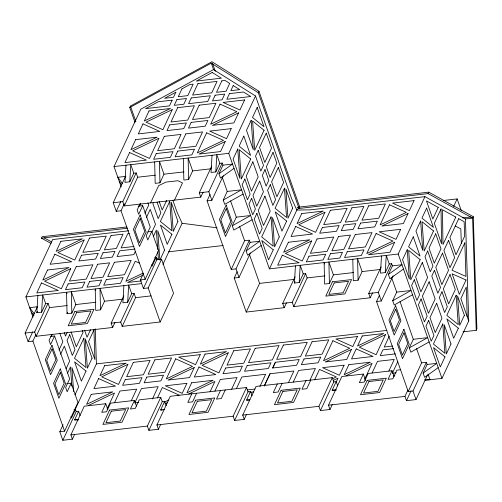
<?xml version="1.0" encoding="UTF-8"?>
<svg xmlns="http://www.w3.org/2000/svg" width="502" height="502" viewBox="0 0 502 502"><rect width="100%" height="100%" fill="white"/><g stroke="black" fill="none" stroke-linecap="round" stroke-linejoin="round"><path stroke-width="0.75" d="M41.635 312.181L42.632 295L45.651 303.578L41.635 312.181L36.853 312.733L37.851 295.552M125.977 165.189L124.985 182.37L129.761 181.818L133.777 173.215L130.758 164.637L129.761 181.818M123.887 285.638L122.896 302.819L127.677 302.267L131.687 293.664L128.669 285.086L127.677 302.267M212.02 155.275L211.022 172.456L215.804 171.904L219.82 163.301L216.801 154.723L215.804 171.904M299.223 282.5L300.215 265.32L303.233 273.897L299.223 282.5L294.442 283.053L295.44 265.872M381.476 255.957L380.485 273.138L385.26 272.586L389.276 263.983L386.258 255.405L385.26 272.586M51.041 243.439L41.453 238.155L42.124 236.724L126.868 226.954M33 317.113L25.897 296.933L52.654 239.554L128.619 230.801M134.956 122.268L129.767 107.522L130.432 106.091L211.932 61.721L258.963 91.276L299.713 207.037L299.041 208.474L297.215 207.326L299.085 207.113M35.837 334.821L32.9 341.115L28.118 341.667L25.1 333.09L37.499 306.502M36.853 312.733L37.474 311.409M28.118 341.667L32.686 331.872M114.933 322.566L112.649 327.467L36.169 336.277L34.663 331.991L48.035 303.302L45.651 303.578M121.133 186.75L114.029 166.57L140.786 109.191L213.526 69.583L255.505 95.97L291.725 198.867L296.839 210.056L269.417 268.871L398.205 254.031L424.962 196.652L465.436 218.954L472.608 218.125L473.279 216.688L428.771 192.166L299.713 207.037M36.169 336.277L49.547 307.588L48.035 303.302M51.831 334.37L49.058 340.331L50.564 344.617L54.58 336.007L50.802 336.44M124.289 203.756L121.026 210.752L116.244 211.304L113.226 202.733L125.625 176.139M51.392 336.315L52.346 334.269M71.824 313.166L71.309 291.7L75.84 304.557L71.824 313.166L67.042 313.719L67.663 312.395M116.244 211.304L120.813 201.509M203.059 192.203L200.781 197.104L124.295 205.914L122.789 201.628L136.167 172.939L133.777 173.215M124.295 205.914L137.673 177.225L136.167 172.939M59.023 350.051L62.844 341.856L59.826 333.278M67.299 332.293L65.517 336.114L64.262 332.544M60.529 354.337L64.35 346.142L69.634 361.145L66.132 368.663M139.964 204.007L137.184 209.968L138.69 214.254L142.706 205.644L138.175 206.165M139.518 205.952L140.792 203.222M67.569 373.099L70.475 366.868L71.861 386.17M90.548 329.745L87.047 337.25L84.725 330.655M144.883 213.256L148.705 205.061L147.952 202.915M100.507 309.859L104.516 301.256L99.992 288.393L100.507 309.859L95.725 310.412L95.211 288.945L95.713 290.369M150.587 202.883L158.613 185.671L165.93 182.113L177.877 180.739L182.515 182.916L174.489 200.135M159.95 182.803L163.966 174.194L159.435 161.337L159.95 182.803L155.174 183.355L154.66 161.882M146.396 217.542L150.217 209.347L155.501 224.35L151.993 231.868M153.486 202.331L152.89 203.611L158.174 218.615L160.847 212.879L157.076 202.155M66.653 383.691L71.177 383.17L67.168 391.78L65.655 387.488L69.671 378.884L54.58 336.007M135.314 251.446L133.827 254.633L117.098 256.56L119.771 250.818L134.982 249.067M74.942 394.905L78.688 386.873L71.899 367.577L73.618 391.51M147.99 231.805L151.761 231.372L147.745 239.975L146.239 235.689L150.255 227.086L142.706 205.644M166.645 200.442L162.19 210.005L159.172 201.434M74.679 434.28L72.395 439.175L62.832 440.279L59.813 431.707L63.076 424.705M112.649 327.467L111.143 323.175L123.868 295.885M153.43 236.304L156.342 230.073L157.728 249.375M59.813 431.707L64.595 431.155L77.973 402.466L71.177 383.17M74.955 409.933L96.422 363.887L95.292 328.841M73.982 409.613L75.457 409.444L71.441 418.053L70.939 416.622M62.832 440.279L76.21 411.59L75.457 409.444M78.494 419.904L74.585 419.923L78.601 411.314L76.21 411.59M161.569 259.239L148.19 287.928L143.415 288.481L156.793 259.791L161.569 259.239L173.56 293.3L160.182 321.989L122.212 326.363L120.7 322.077L134.078 293.388L131.687 293.664M143.415 288.481L140.397 279.903L143.334 273.609M188.633 179.496L192.649 170.893L188.118 158.03L188.633 179.496L183.851 180.049L183.337 158.582M72.395 439.175L70.882 434.889L84.261 406.2L105.771 403.721L107.786 409.437M122.212 326.363L135.59 297.673L134.078 293.388M140.397 279.903L145.172 279.35L158.55 250.661L151.761 231.372M154.566 257.815L156.034 257.645L152.024 266.255L151.522 264.824M162.955 264.372L182.119 223.277L177.005 212.089L172.864 200.329M200.781 197.104L199.269 192.812L211.668 166.225M105.771 403.721L101.755 412.33L106.537 411.778L110.553 403.169L134.448 400.42L136.462 406.137M107.07 408.954L114.5 393.022L88.308 405.547M231.215 269.436L244.593 240.747L249.375 240.201L235.996 268.89L231.215 269.436L207.069 200.838L211.85 200.285L208.832 191.714L222.204 163.024L219.82 163.301M234.032 168.352L220.46 178.059L218.947 173.774L222.963 165.171L222.204 163.024M269.417 268.871L228.749 153.348L255.505 95.97M207.069 200.838L210.005 194.544M463.007 331.847L476.229 330.322L472.608 218.125L428.106 193.603L299.041 208.474L258.292 92.713L258.963 91.276M114.531 402.654L119.947 391.039L136.682 389.113L131.267 400.721M211.85 200.285L223.271 175.8M243.087 194.079L224.733 204.339L223.227 200.053L227.237 191.444L222.204 177.15M134.448 400.42L130.438 409.023L135.22 408.471L139.23 399.868L160.74 397.389L162.253 401.675L148.874 430.365L158.431 429.26L160.715 424.366M134.768 402.905L141.457 388.561L158.186 386.634L152.457 398.927M252.142 219.801L233.788 230.06L232.282 225.774L236.291 217.171L230.569 200.907M157.459 397.904L162.303 387.519L179.126 395.08L177.752 395.739M148.874 430.365L147.362 426.079L160.74 397.389M162.19 410.002L160.627 410.008L164.643 401.399L162.253 401.675M158.431 429.26L156.925 424.974L170.303 396.285L246.513 387.506L248.026 391.792L234.647 420.481L244.204 419.377L246.488 414.483M261.197 245.528L247.624 255.236L246.118 250.95L250.128 242.34L249.375 240.201M286.479 302.8L284.195 307.695L246.225 312.075L234.233 278.014L237.17 271.714M234.233 278.014L239.015 277.462L250.435 252.97M191.814 393.806L187.798 402.416L192.58 401.864L196.589 393.254M246.225 312.075L259.603 283.385L249.4 254.395M210.037 391.842L214.881 381.457L188.689 393.976M214.912 391.083L220.328 379.474L237.063 377.548L231.648 389.157M220.491 390.506L216.481 399.109L221.256 398.557L225.272 389.954M236.423 388.604L241.838 376.996L265.633 374.254L259.898 386.546M284.195 307.695L282.689 303.409L295.088 276.822M294.442 283.053L295.057 281.729M234.647 420.481L233.135 416.196L246.513 387.506M248.904 400.094L246.564 400.107L250.573 391.497L248.026 391.792M372.522 292.886L370.238 297.78L293.758 306.596L292.246 302.311L305.624 273.621L303.233 273.897M244.204 419.377L242.698 415.091L256.076 386.402L332.286 377.623L333.799 381.909L320.42 410.598L329.977 409.494L332.261 404.599M293.758 306.596L307.136 277.907L305.624 273.621M277.317 383.955L273.301 392.564L278.083 392.012L282.099 383.402M329.412 283.486L333.422 274.876L328.898 262.013L329.412 283.486L324.631 284.038L324.116 262.565L324.618 263.996M288.468 382.612L293.883 370.997L269.988 373.752L264.253 386.044L270.032 373.745M293.25 382.06L298.665 370.445L315.394 368.518L309.979 380.133M306 380.648L301.984 389.257L306.766 388.705L310.776 380.102M358.089 280.179L362.105 271.569L357.575 258.712L358.089 280.179L353.314 280.731L352.799 259.258M314.66 379.788L319.504 369.403L336.334 376.964L332.889 378.615M370.238 297.78L368.725 293.494L381.125 266.907M320.42 410.598L318.908 406.313L332.286 377.623M336.083 390.223L332.173 390.236L336.189 381.633L333.799 381.909M336.183 382.141L338.053 378.125L333.234 380.428M408.22 391.554L421.598 362.864L426.38 362.318L413.002 391.008L408.22 391.554L376.525 301.52L381.307 300.968L378.288 292.396L391.667 263.707L389.276 263.983M403.489 269.034L389.916 278.742L388.41 274.456L392.42 265.847L391.667 263.707M376.525 301.52L379.462 295.22M329.977 409.494L328.471 405.208L341.849 376.519L363.36 374.04L365.619 380.472M428.106 193.603L428.771 192.166M381.307 300.968L393.053 275.78M412.544 294.762L394.195 305.015L392.683 300.729L396.699 292.126L391.918 278.547M363.36 374.04L359.344 382.649L364.126 382.097L368.135 373.488L392.037 370.733L394.051 376.45M364.659 379.267L372.089 363.341L345.897 375.86M372.12 372.967L377.535 361.358L394.265 359.432L388.849 371.041M389.32 336.083L384.225 347.014L392.589 346.047M453.613 206.479L457.146 198.905L443.266 200.505M392.037 370.733L388.027 379.343L392.802 378.79L396.818 370.181L400.659 369.742M397.772 361.609L392.357 373.224L396.16 372.785M429.147 341.918L410.793 352.178L409.287 347.892L413.297 339.289L400.025 301.589M427.44 375.088L416.02 399.579L406.463 400.684L404.951 396.392L407.888 390.098M406.463 400.684L411.031 390.889M438.202 367.646L424.629 377.353L423.123 373.068L427.133 364.458L426.38 362.318M425.244 380.29L441.98 378.364L468.73 320.985L465.436 218.954M476.229 330.322L476.9 328.885L473.279 216.688M272.718 368.004L275.403 362.268M298.753 208.048L296.839 210.056L310.242 209.867L424.962 196.652M218.947 173.774L232.52 164.066L222.963 165.171M246.118 250.95L259.691 241.242L250.128 242.34M388.41 274.456L401.983 264.749L392.42 265.847M423.123 373.068L436.696 363.36L427.133 364.458M223.227 200.053L241.575 189.794L227.237 191.444M232.282 225.774L250.636 215.515L236.291 217.171M392.683 300.729L411.038 290.47L396.699 292.126M409.287 347.892L427.641 337.633L413.297 339.289M129.767 107.522L211.267 63.158L258.292 92.713M143.126 273.101L125.895 281.333L135.264 261.253L139.468 263.142M142.781 275.247L127.621 282.494L141.445 280.9M164.656 401.995L168.791 400.019M164.995 403.815L167.756 402.497M114.029 166.57L228.749 153.348M125.889 176.353L117.801 177.288L122.425 183.537M137.673 177.225L155.344 175.192M163.966 174.194L184.008 171.885M192.649 170.893L211.085 168.766M113.226 202.733L122.789 201.628M199.269 192.812L208.832 191.714M41.453 238.155L127.753 228.209M129.321 233.43L127.797 233.606L121.107 247.95L134.04 246.463M168.59 251.803L223.101 245.522M462.568 217.924L470.983 216.958M25.897 296.933L141.683 283.586M37.763 306.716L29.674 307.651L34.293 313.901M49.547 307.588L67.218 305.555M75.84 304.557L95.882 302.248M104.516 301.256L122.952 299.129M135.59 297.673L151.089 295.891M259.603 283.385L293.701 279.457M307.136 277.907L324.807 275.868M333.422 274.876L353.471 272.567M362.105 271.569L380.541 269.448M25.1 333.09L34.663 331.991M111.143 323.175L120.7 322.077M282.689 303.409L292.246 302.311M368.725 293.494L378.288 292.396M96.422 363.887L386.948 330.41M393.537 348.658L382.888 349.881L380.215 355.617L395.419 353.866M135.534 402.817L138.571 402.466M247.43 389.922L255.11 389.037M249.933 392.351L253.767 391.905M393.298 375.829L394.823 375.653M74.585 419.923L78.682 419.452M160.627 410.008L164.725 409.532M246.564 400.107L249.977 399.711M332.173 390.236L336.271 389.765M70.882 434.889L147.362 426.079M156.925 424.974L233.135 416.196M242.698 415.091L318.908 406.313M328.471 405.208L404.951 396.392M424.56 379.769L430.026 379.744L428.011 374.028M182.119 223.277L217.065 227.833M455.27 226.057L460.811 228.874L461.338 243.288M44.176 237.854L51.712 242.002M155.425 256.974L158.45 259.408L157.892 251.69M119.307 181.573L121.622 184.698M31.18 311.937L33.954 315.689M457.146 198.905L461.294 210.696M468.73 320.985L460.867 298.64L466.264 287.056L467.224 316.699M398.205 254.031L441.98 378.364M416.566 348.576L421.598 362.864M413.002 391.008L416.02 399.579M336.189 381.633L337.695 385.919M212.453 63.196L215.308 71.315M211.267 63.158L213.526 69.583M239.561 226.458L244.593 240.747M235.996 268.89L239.015 277.462M250.573 391.497L252.086 395.783M130.432 106.091L135.885 121.572M156.034 257.645L156.793 259.791M121.026 210.752L145.172 279.35M148.19 287.928L160.182 321.989M164.643 401.399L166.149 405.685M82.259 330.316L83.012 332.456L76.323 346.8L71.039 331.797M67.036 293.676L66.528 292.246L67.042 313.719M78.601 411.314L80.107 415.6M32.9 341.115L64.595 431.155M41.478 282.921L36.797 292.961L58.307 290.482L41.478 282.921M47.502 270.007L42.814 280.047L69.012 267.528L47.502 270.007M54.856 254.232L50.175 264.272L71.686 261.793L54.856 254.232M60.88 241.318L56.193 251.358L82.391 238.839L60.88 241.318M70.732 268.689L61.369 288.769L44.54 281.208L70.732 268.689M84.11 240L74.742 260.08L57.918 252.519L84.11 240M68.153 283.919L65.48 289.654L82.209 287.728L84.882 281.986L68.153 283.919M76.178 266.7L69.489 281.045L86.218 279.118L92.908 264.774L76.178 266.7M81.531 255.229L78.858 260.965L95.587 259.038L98.26 253.297L81.531 255.229M89.557 238.017L82.868 252.355L99.597 250.429L106.286 236.084L89.557 238.017M129.61 152.558L124.923 162.598L146.433 160.119L129.61 152.558M135.628 139.644L130.947 149.684L157.139 137.165L135.628 139.644M142.988 123.868L138.301 133.909L159.812 131.43L142.988 123.868M149.006 110.955L144.325 120.995L170.517 108.476L149.006 110.955M51.988 345.326L45.299 359.67L50.583 374.674L57.272 360.329L51.988 345.326M52.076 348.903L46.724 360.38L50.495 371.097L55.847 359.62L52.076 348.903M172.142 100.149L169.463 105.884L145.561 108.639L158.255 101.749L172.142 100.149M175.851 92.192L173.479 97.275L164.6 98.298L175.851 92.192M74.886 311.46L68.197 325.798L87.317 323.595L94.006 309.251L74.886 311.46M89.663 281.44L86.99 287.175L98.938 285.801L101.611 280.06L89.663 281.44M97.689 264.221L91 278.566L102.954 277.192L109.643 262.847L97.689 264.221M103.042 252.751L100.369 258.486L112.316 257.112L114.989 251.37L103.042 252.751M111.067 235.532L104.378 249.877L116.332 248.503L123.021 234.158L111.067 235.532M76.605 312.614L71.253 324.091L85.591 322.441L90.944 310.964L76.605 312.614M158.858 138.326L149.496 158.406L132.666 150.845L158.858 138.326M172.236 109.637L162.874 129.717L146.044 122.155L172.236 109.637M176.917 99.597L174.244 105.332L183.801 104.234L186.48 98.492L176.917 99.597M181.906 88.904L178.254 96.729L187.817 95.625L193.17 84.148L189.982 84.518L181.906 88.904M69.703 334.665L67.03 340.4L72.307 355.41L74.986 349.668L69.703 334.665M156.279 153.556L153.606 159.291L170.335 157.364L173.014 151.629L156.279 153.556M164.311 136.343L157.622 150.688L174.351 148.755L181.04 134.41L164.311 136.343M169.657 124.866L166.984 130.602L183.713 128.675L186.386 122.94L169.657 124.866M177.683 107.654L170.994 121.999L187.729 120.066L194.418 105.721L177.683 107.654M60.29 368.907L53.601 383.252L58.885 398.255L65.574 383.911L60.29 368.907M60.372 372.484L55.025 383.961L58.797 394.679L64.149 383.202L60.372 372.484M106.393 279.507L103.719 285.249L120.449 283.323L123.122 277.581L106.393 279.507M114.418 262.295L107.729 276.64L124.465 274.713L131.147 260.369L114.418 262.295M191.262 97.94L188.583 103.682L207.702 101.479L210.382 95.738L191.262 97.94M197.951 83.596L192.599 95.073L211.718 92.87L217.071 81.393L197.951 83.596M140.114 214.963L133.425 229.307L139.462 246.457L146.151 232.112L140.114 214.963M83.853 338.179L74.491 358.265L85.961 367.514L83.853 338.179M140.202 218.539L134.85 230.016L139.38 242.88L144.727 231.403L140.202 218.539M93.956 329.958L88.559 341.542L94.916 359.601L93.956 329.958M177.79 151.077L175.116 156.812L191.846 154.886L194.519 149.144L177.79 151.077M185.815 133.865L179.126 148.209L195.862 146.277L202.551 131.932L185.815 133.865M191.168 122.388L188.495 128.123L205.224 126.197L207.897 120.461L191.168 122.388M199.194 105.175L192.504 119.52L209.24 117.587L215.929 103.243L199.194 105.175M86.049 371.091L81.368 381.131L74.572 361.842L86.049 371.091M92.067 358.183L87.386 368.223L85.277 338.888L92.067 358.183M215.157 95.192L212.484 100.927L222.047 99.823L224.72 94.087L215.157 95.192M221.846 80.847L216.5 92.318L226.057 91.22L229.709 83.395L225.034 80.477L221.846 80.847M169.714 201.384L160.351 221.47L171.828 230.719L169.714 201.384M206.661 132.817L197.292 152.903L223.49 140.378L206.661 132.817M220.039 104.127L210.671 124.214L236.862 111.689L220.039 104.127M229.458 93.629L226.822 99.277L250.724 96.522L243.501 92.01L229.458 93.629M233.21 85.578L230.838 90.667L239.718 89.645L233.21 85.578M91.27 394.346L86.589 404.386L112.781 391.867L91.27 394.346M98.624 378.564L93.943 388.604L115.454 386.126L98.624 378.564M104.648 365.657L99.967 375.697L126.159 363.178L104.648 365.657M164.556 250.078L159.874 260.118L157.76 230.782L164.556 250.078M171.91 234.296L167.229 244.342L160.439 225.047L171.91 234.296M177.934 221.388L173.246 231.428L171.138 202.093L177.934 221.388M225.21 141.539L220.529 151.579L199.018 154.058L225.21 141.539M231.227 128.631L226.546 138.671L209.717 131.11L231.227 128.631M238.588 112.85L233.907 122.89L212.396 125.368L238.588 112.85M244.606 99.942L239.925 109.982L223.095 102.421L244.606 99.942M127.878 364.339L118.516 384.419L101.686 376.858L127.878 364.339M109.599 410.071L102.91 424.416L122.03 422.207L128.719 407.862L109.599 410.071M125.299 379.562L122.626 385.304L139.355 383.371L142.028 377.636L125.299 379.562M133.325 362.35L126.636 376.695L143.371 374.768L150.054 360.423L133.325 362.35M111.319 411.226L105.966 422.703L120.304 421.052L125.657 409.576L111.319 411.226M237.785 149.012L233.104 159.052L239.9 178.348L237.785 149.012M243.809 136.105L239.128 146.145L250.598 155.394L243.809 136.105M251.163 120.323L246.482 130.363L253.272 149.659L251.163 120.323M257.187 107.415L252.506 117.455L263.977 126.705L257.187 107.415M226.157 205.048L219.468 219.393L225.505 236.542L232.194 222.198L226.157 205.048M146.81 377.084L144.137 382.825L160.866 380.892L163.539 375.157L146.81 377.084M154.836 359.871L148.146 374.216L164.876 372.289L171.565 357.945L154.836 359.871M226.245 208.625L220.893 220.102L225.417 232.966L230.769 221.489L226.245 208.625M250.686 158.977L241.318 179.057L239.209 149.721L250.686 158.977M264.065 130.288L254.696 150.368L252.588 121.032L264.065 130.288M244.838 179.038L242.159 184.78L247.442 199.783L250.121 194.048L244.838 179.038M252.864 161.826L246.175 176.171L251.458 191.18L258.147 176.836L252.864 161.826M258.216 150.349L255.537 156.091L260.82 171.094L263.494 165.359L258.216 150.349M266.242 133.137L259.553 147.481L264.836 162.491L271.526 148.146L266.242 133.137M175.681 358.83L166.313 378.91L192.504 366.391L175.681 358.83M251.627 198.334L248.954 204.069L252.726 214.793L255.399 209.052L251.627 198.334M259.653 181.122L252.964 195.466L256.742 206.184L263.431 191.839L259.653 181.122M265.006 169.645L262.333 175.38L266.104 186.104L268.777 180.362L265.006 169.645M273.032 152.432L266.342 166.777L270.114 177.495L276.803 163.15L273.032 152.432M256.911 213.337L254.232 219.079L259.515 234.083L262.195 228.347L256.911 213.337M264.937 196.125L258.248 210.47L263.531 225.48L270.22 211.135L264.937 196.125M270.289 184.648L267.61 190.39L272.893 205.393L275.573 199.658L270.289 184.648M278.315 167.436L271.626 181.78L276.909 196.79L283.599 182.446L278.315 167.436M186.869 383.327L182.188 393.367L165.359 385.806L186.869 383.327M194.23 367.552L189.543 377.592L168.032 380.07L194.23 367.552M200.248 354.638L195.567 364.678L178.737 357.117L200.248 354.638M191.651 382.775L186.97 392.821L213.162 380.296L191.651 382.775M199.005 367L194.324 377.04L215.835 374.561L199.005 367M205.029 354.086L200.348 364.132L226.54 351.607L205.029 354.086M271.061 216.858L261.693 236.938L273.17 246.187L271.061 216.858M284.439 188.168L275.071 208.248L286.548 217.498L284.439 188.168M195.636 400.157L188.947 414.501L208.066 412.293L214.756 397.948L195.636 400.157M197.361 401.311L192.009 412.788L206.347 411.138L211.7 399.661L197.361 401.311M273.257 249.77L268.57 259.81L261.78 240.514L273.257 249.77M279.275 236.856L274.594 246.896L272.486 217.567L279.275 236.856M286.636 221.081L281.948 231.121L275.159 211.825L286.636 221.081M292.653 208.167L287.972 218.207L285.864 188.877L292.653 208.167M228.259 352.768L218.897 372.854L202.068 365.287L228.259 352.768M225.68 367.997L223.007 373.733L239.736 371.806L242.41 366.071L225.68 367.997M233.706 350.785L227.017 365.13L243.752 363.203L250.435 348.859L233.706 350.785M282.337 255.167L277.656 265.207L299.167 262.728L282.337 255.167M288.355 242.253L283.674 252.293L309.866 239.774L288.355 242.253M295.716 226.477L291.034 236.517L312.545 234.039L295.716 226.477M301.733 213.563L297.052 223.603L323.244 211.085L301.733 213.563M247.191 365.519L244.518 371.254L268.313 368.512L270.986 362.777L247.191 365.519M255.217 348.306L248.528 362.651L272.322 359.909L279.012 345.564L255.217 348.306M311.585 240.935L302.223 261.015L285.393 253.454L311.585 240.935M324.963 212.246L315.601 232.326L298.772 224.764L324.963 212.246M309.012 256.164L306.333 261.9L323.062 259.973L325.742 254.232L309.012 256.164M317.038 238.946L310.349 253.29L327.078 251.364L333.767 237.019L317.038 238.946M322.391 227.475L319.711 233.21L336.44 231.284L339.12 225.542L322.391 227.475M330.416 210.256L323.727 224.601L340.456 222.675L347.146 208.33L330.416 210.256M275.334 362.275L272.661 368.01L296.563 365.261L299.236 359.52L275.334 362.275M283.36 345.062L276.671 359.407L300.572 356.652L307.262 342.308L283.36 345.062M330.523 253.686L327.844 259.421L339.798 258.047L342.471 252.305L330.523 253.686M338.549 236.467L331.86 250.812L343.807 249.438L350.496 235.093L338.549 236.467M343.901 224.996L341.222 230.732L353.176 229.358L355.849 223.616L343.901 224.996M351.927 207.778L345.238 222.122L357.186 220.748L363.875 206.404L351.927 207.778M281.145 390.299L274.456 404.643L293.576 402.441L300.265 388.096L281.145 390.299M332.468 281.773L325.779 296.117L344.899 293.915L351.588 279.57L332.468 281.773M347.252 251.753L344.573 257.495L361.308 255.568L363.981 249.827L347.252 251.753M355.278 234.541L348.589 248.885L365.318 246.959L372.007 232.614L355.278 234.541M360.631 223.064L357.951 228.805L374.68 226.879L377.36 221.137L360.631 223.064M368.656 205.851L361.967 220.196L378.696 218.27L385.385 203.925L368.656 205.851M282.864 391.46L277.512 402.937L291.85 401.28L297.203 389.809L282.864 391.46M334.194 282.933L328.841 294.41L343.18 292.754L348.532 281.283L334.194 282.933M304.017 358.968L301.338 364.709L318.073 362.783L320.747 357.041L304.017 358.968M312.043 341.755L305.354 356.1L322.083 354.174L328.772 339.829L312.043 341.755M376.117 233.499L366.755 253.579L392.947 241.06L376.117 233.499M389.496 204.81L380.133 224.89L406.325 212.371L389.496 204.81M332.882 340.714L323.52 360.794L349.712 348.275L332.882 340.714M394.666 242.221L389.985 252.261L368.474 254.74L394.666 242.221M400.69 229.307L396.003 239.354L379.179 231.786L400.69 229.307M408.044 213.532L403.363 223.572L381.853 226.051L408.044 213.532M414.068 200.618L409.381 210.664L392.558 203.097L414.068 200.618M344.077 365.211L339.396 375.251L322.566 367.69L344.077 365.211M351.431 349.436L346.75 359.476L325.24 361.955L351.431 349.436M357.455 336.522L352.774 346.568L335.945 339.001L357.455 336.522M348.859 364.665L344.171 374.705L370.363 362.187L348.859 364.665M356.213 348.884L351.532 358.924L373.042 356.445L356.213 348.884M362.237 335.976L357.549 346.016L383.741 333.497L362.237 335.976M407.247 249.695L402.566 259.735L409.356 279.03L407.247 249.695M413.265 236.781L408.584 246.821L420.061 256.076L413.265 236.781M420.626 221.005L415.945 231.045L422.734 250.341L420.626 221.005M426.644 208.092L421.962 218.132L433.439 227.387L426.644 208.092M438.233 207.414L432.831 218.997L426.474 200.938L438.233 207.414M395.614 305.731L388.924 320.069L394.208 335.079L400.897 320.734L395.614 305.731M441.026 208.957L434.343 223.283L441.565 243.809L441.026 208.957M395.701 309.307L390.349 320.784L394.126 331.502L399.473 320.025L395.701 309.307M420.143 259.653L410.78 279.739L408.672 250.404L420.143 259.653M433.521 230.964L424.159 251.05L422.05 221.715L433.521 230.964M385.467 334.652L376.098 354.738L359.275 347.171L385.467 334.652M367.182 380.384L360.492 394.729L379.612 392.526L386.302 378.182L367.182 380.384M414.294 279.721L411.621 285.456L416.905 300.466L419.578 294.724L414.294 279.721M422.32 262.508L415.631 276.853L420.914 291.857L427.604 277.512L422.32 262.508M427.673 251.031L424.999 256.767L430.283 271.777L432.956 266.035L427.673 251.031M435.698 233.819L429.009 248.164L434.293 263.167L440.982 248.823L435.698 233.819M368.907 381.545L363.555 393.022L377.893 391.365L383.246 379.895L368.907 381.545M455.785 217.09L442.99 244.518L442.45 209.742L455.785 217.09M403.915 329.306L397.226 343.65L402.51 358.66L409.199 344.316L403.915 329.306M404.003 332.889L398.651 344.359L402.422 355.083L407.775 343.606L404.003 332.889M421.09 299.016L418.411 304.752L424.447 321.901L427.127 316.166L421.09 299.016M429.116 281.804L422.427 296.149L428.463 313.298L435.152 298.954L429.116 281.804M434.462 270.327L431.789 276.062L437.826 293.212L440.505 287.477L434.462 270.327M442.494 253.115L435.805 267.459L441.842 284.609L448.531 270.264L442.494 253.115M448.581 240.402L443.9 250.442L449.968 267.673L454.649 257.633L448.581 240.402M458.702 218.696L449.917 237.534L455.985 254.765L464.626 236.241L464.155 221.702L458.702 218.696M428.633 320.452L425.96 326.187L431.243 341.197L433.916 335.455L428.633 320.452M436.658 303.239L429.969 317.584L435.253 332.588L441.942 318.243L436.658 303.239M442.011 291.762L439.338 297.498L444.621 312.508L447.295 306.766L442.011 291.762M450.037 274.55L443.348 288.895L448.631 303.898L455.32 289.554L450.037 274.55M464.839 242.811L452.045 270.245L465.925 276.426L464.839 242.811M442.783 323.966L433.421 344.052L444.891 353.301L442.783 323.966M456.161 295.276L446.799 315.363L458.27 324.612L456.161 295.276M466.038 280.016L459.355 294.348L452.133 273.822L466.038 280.016M444.979 356.878L440.298 366.918L433.502 347.629L444.979 356.878M450.997 343.97L446.316 354.01L444.207 324.675L450.997 343.97M458.357 328.189L453.676 338.229L446.88 318.939L458.357 328.189M464.375 315.281L459.694 325.321L457.586 295.985L464.375 315.281M212.189 72.457L196.326 81.073L221.363 78.186L212.189 72.457"/></g></svg>
